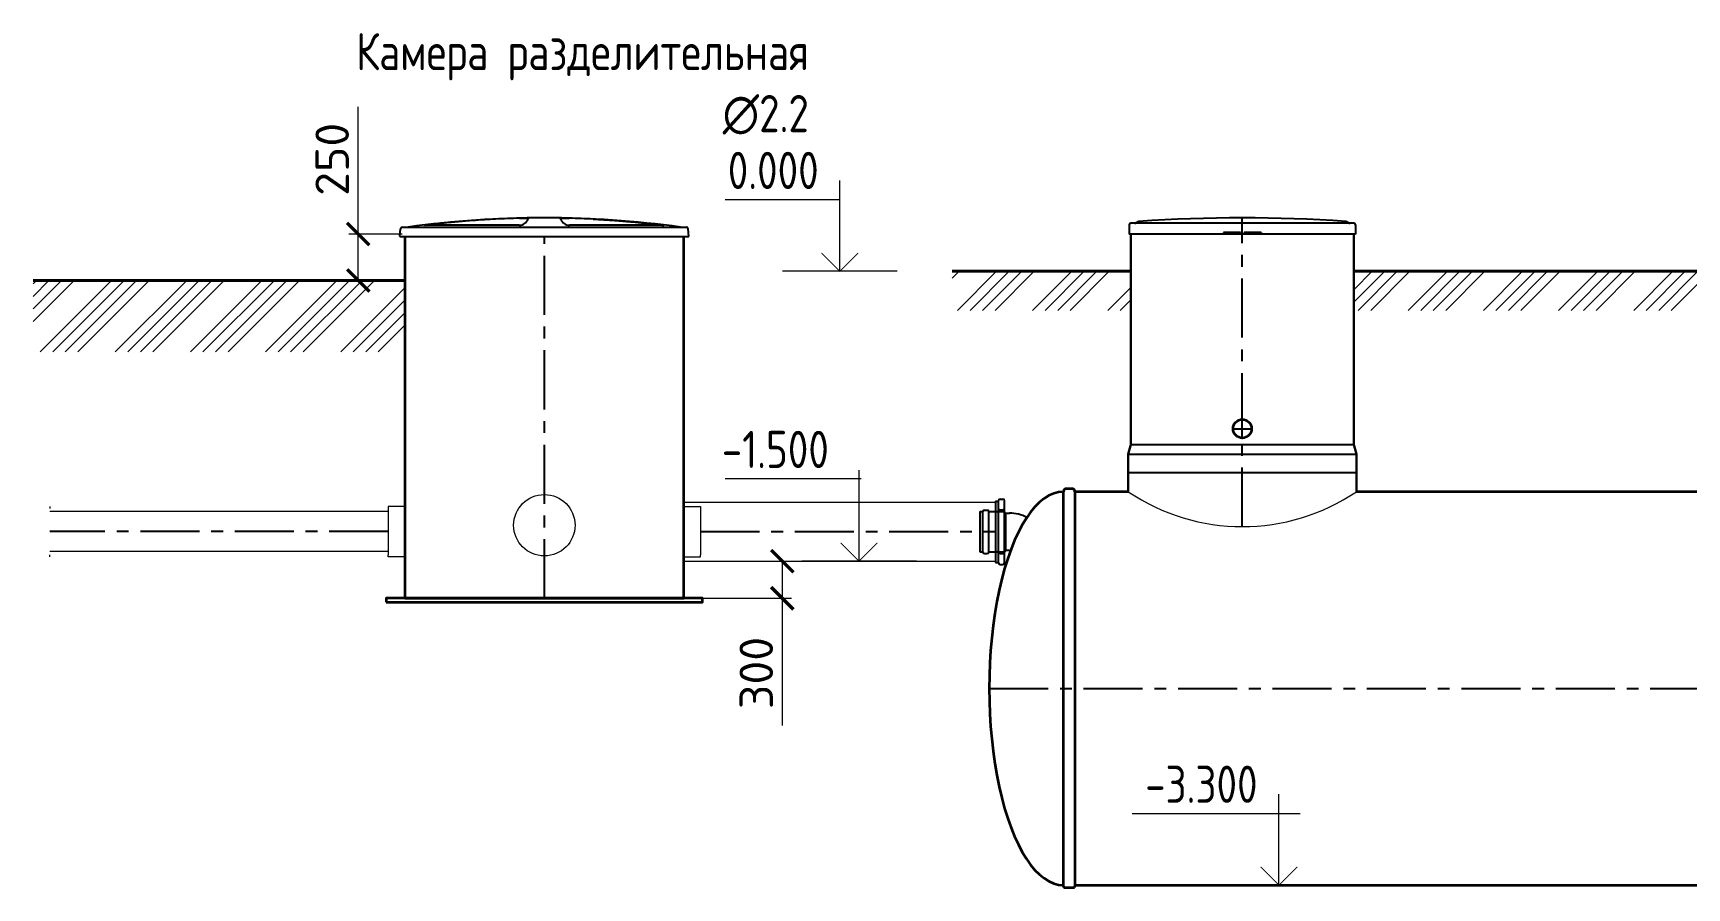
# Model space of a CAD drawing. Header units: millimetres. Extents: x 313506 to 417817, y -39276 to 9875.
# Drawn here: x 355624 to 364520, y 5002 to 9598 of the extents above; entities that cross this region are included whole.
import ezdxf

# ---------------------------------------------------------------- set-up
doc = ezdxf.new("R2010")
doc.units = ezdxf.units.MM
doc.linetypes.add('осевая', pattern=[50.8, 31.75, -6.35, 6.35, -6.35])
doc.layers.add('Mitat', color=1, linetype='Continuous')
doc.layers.add('Системный слой', color=7, linetype='Continuous')
doc.layers.add('эколайн', color=7, linetype='Continuous', lineweight=30)
doc.styles.add('ARTEM Arial', font='simplex.shx')
doc.styles.add('ARTEM GOST', font='GOST_A.TTF')
doc.dimstyles.new('ARTEM', dxfattribs={"dimtxt": 70, "dimasz": 50, "dimexe": 35, "dimexo": 15, "dimgap": 10, "dimtad": 1, "dimdec": 0, "dimtxsty": 'ARTEM Arial', "dimcen": 2.5, "dimclrd": 7, "dimclre": 7, "dimclrt": 7, "dimadec": 0, "dimazin": 0, "dimtfac": 1, "dimtdec": 0, "dimtmove": 0, "dimatfit": 3, "dimfxl": 1, "dimlwd": 15, "dimlwe": 15, "dimarcsym": 0})

# ---------------------------------------------------------------- blocks, each defined once
blk = doc.blocks.new('_ArchTick')
at = {"color": 0, "linetype": 'ByBlock', "const_width": 0.15}
blk.add_lwpolyline([(-0.5, -0.5), (0.5, 0.5)], dxfattribs=at)
blk = doc.blocks.new('*D357')
at = {"color": 5, "lineweight": 15, "transparency": 16777216}
for p, q in [((359228.7, 6759.3), (359704.3, 6759.3)), ((359654.3, 6759.3), (359654.3, 6559)), ((359139.3, 6559), (359704.3, 6559)), ((359654.3, 6559), (359654.3, 5876.2))]:
    blk.add_line(p, q, dxfattribs=at)
at = {"layer": 'Defpoints', "color": 0, "lineweight": 20, "transparency": 16777216}
for p in [(359213.7, 6759.3), (359124.3, 6559), (359654.3, 6559)]:
    blk.add_point(p, dxfattribs=at)
at = {"color": 5, "lineweight": 15, "transparency": 16777216, "xscale": 120, "yscale": 120, "zscale": 120}
for p, rotation in [((359654.3, 6759.3), 90), ((359654.3, 6559), 270)]:
    blk.add_blockref('_ArchTick', p, dxfattribs=dict(at, rotation=rotation))
at = {"color": 7, "lineweight": 20, "transparency": 16777216, "insert": (359514.3, 6157.6), "char_height": 180, "attachment_point": 5, "rotation": 90, "style": 'ARTEM Arial'}
blk.add_mtext('300', dxfattribs=at)
blk = doc.blocks.new('*D358')
at = {"color": 5, "lineweight": 15, "transparency": 16777216}
for p, q in [((357373.2, 8517.6), (357373.2, 9200.5)), ((357609.9, 8517.6), (357323.2, 8517.6)), ((357373.2, 8267.6), (357373.2, 8517.6)), ((357609.9, 8267.6), (357323.2, 8267.6))]:
    blk.add_line(p, q, dxfattribs=at)
at = {"layer": 'Defpoints', "color": 0, "lineweight": 20, "transparency": 16777216}
for p in [(357373.2, 8517.6), (357624.9, 8517.6), (357624.9, 8267.6)]:
    blk.add_point(p, dxfattribs=at)
at = {"color": 5, "lineweight": 15, "transparency": 16777216, "xscale": 120, "yscale": 120, "zscale": 120}
for p, rotation in [((357373.2, 8517.6), 90), ((357373.2, 8267.6), 270)]:
    blk.add_blockref('_ArchTick', p, dxfattribs=dict(at, rotation=rotation))
at = {"color": 7, "lineweight": 20, "transparency": 16777216, "insert": (357233.2, 8919.1), "char_height": 180, "attachment_point": 5, "rotation": 90, "style": 'ARTEM Arial'}
blk.add_mtext('250', dxfattribs=at)

msp = doc.modelspace()

# ---------------------------------------------------------------- hatches: boundary and pattern name
at = {"lineweight": 20}
h = msp.add_hatch(dxfattribs=at)
h.set_pattern_fill('ANSI34', color=256, scale=15, style=0)
h.set_pattern_definition([(45, (57406.17, -81308.74), (-202.05576, 202.05576), []), (45, (57473.52, -81308.74), (-202.05576, 202.05576), []), (45, (57540.88, -81308.74), (-202.05576, 202.05576), []), (45, (57608.23, -81308.74), (-202.05576, 202.05576), [])])
h.paths.add_polyline_path([(360567.5, 8317.2), (361528.6, 8317.2), (361528.6, 8106.7), (360567.5, 8106.7)])
h.paths.add_polyline_path([(362728.6, 8317.2), (365917, 8317.2), (365917, 8106.7), (362728.6, 8106.7)])
h.paths.add_polyline_path([(367117, 8317.2), (370305.4, 8317.2), (370305.4, 8106.7), (367117, 8106.7)])
h.paths.add_polyline_path([(371505.4, 8317.2), (374528.6, 8317.2), (374528.6, 8106.7), (371505.4, 8106.7)])
h.paths.add_polyline_path([(375328.6, 8317.2), (377619.8, 8317.2), (377619.8, 8106.7), (375328.6, 8106.7)])
h.paths.add_polyline_path([(378819.8, 8317.2), (380628.8, 8317.2), (380628.8, 8106.7), (378819.8, 8106.7)])
h.paths.add_polyline_path([(381828.8, 8317.2), (384305.4, 8317.2), (384305.4, 8106.7), (381828.8, 8106.7)])
h.paths.add_polyline_path([(385505.4, 8317.2), (387845.8, 8317.2), (387845.8, 8107.8), (385505.4, 8107.8)])
h.paths.add_polyline_path([(390688.6, 8317.2), (391730.8, 8317.2), (391730.8, 8106.7), (390688.6, 8106.7)])
h = msp.add_hatch(dxfattribs=at)
h.set_pattern_fill('ANSI34', color=253, scale=15, style=0)
h.set_pattern_definition([(45, (13259.7, 832554.8), (-202.05576, 202.05576), []), (45, (13327.07, 832554.8), (-202.05576, 202.05576), []), (45, (13394.42, 832554.8), (-202.05576, 202.05576), []), (45, (13461.77, 832554.8), (-202.05576, 202.05576), [])])
h.paths.add_polyline_path([(357624.3, 8267.6), (355624.3, 8267.6), (355624.3, 7883.5), (357624.3, 7883.5)])

# ---------------------------------------------------------------- linework, layer by layer
at = {"color": 1, "linetype": 'осевая', "lineweight": 25, "ltscale": 10}
for p, q in [((362128.6, 6944.5), (362128.6, 8604.3)), ((358374.3, 6559), (358374.3, 8504.7)), ((362128.6, 7420.8), (362128.6, 7520.8)), ((362078.6, 7470.8), (362178.6, 7470.8)), ((357535, 6917.6), (355713.7, 6917.6)), ((359213.7, 6917.6), (360801.8, 6917.6)), ((360767, 6074.7), (372267, 6074.7))]:
    msp.add_line(p, q, dxfattribs=at)
at = {"lineweight": 35}
for p, q in [((357624.3, 8504.7), (357624.3, 6559)), ((359124.3, 6559), (359124.3, 8504.7)), ((357624.3, 6559), (359124.3, 6559))]:
    msp.add_line(p, q, dxfattribs=at)
at = {"lineweight": 30}
for p, q in [((361528.6, 8517.2), (361528.6, 7392)), ((362728.6, 8517.2), (362728.6, 7392)), ((361514.6, 7328.7), (361514.6, 7132.2)), ((361515.9, 7341.2), (361527.3, 7378.4)), ((362741.3, 7341.2), (362729.9, 7378.4)), ((362742.6, 7328.7), (362742.6, 7132.2))]:
    msp.add_line(p, q, dxfattribs=at)
at = {"lineweight": 40}
for p, q in [((360567.5, 8317.2), (361528.6, 8317.2)), ((365917, 8317.2), (362728.6, 8317.2)), ((355624.3, 8267.6), (357624.3, 8267.6))]:
    msp.add_line(p, q, dxfattribs=at)
at = {"lineweight": 25}
for p, q in [((361528.3, 7385.1), (362728.9, 7385.1)), ((361514.9, 7334.5), (362742.3, 7334.5)), ((361514.6, 7235.7), (362742.6, 7235.7))]:
    msp.add_line(p, q, dxfattribs=at)
at = {"lineweight": 20}
for p, q in [((355713.7, 7053.2), (355713.7, 7042.4)), ((357624.3, 7053.2), (357535, 7053.2)), ((357535, 7053.2), (357535, 7042.4)), ((357535, 7042.4), (357535, 6792.9)), ((359124.3, 7075.9), (360801.8, 7075.9)), ((359124.3, 7053.2), (359213.7, 7053.2)), ((359213.7, 7053.2), (359213.7, 7042.4)), ((359213.7, 7042.4), (359213.7, 6792.9)), ((357535, 7025.3), (355713.7, 7025.3)), ((357535, 6809.9), (355713.7, 6809.9)), ((355713.7, 6782.1), (355713.7, 6792.9)), ((357535, 6782.1), (357535, 6792.9)), ((357624.3, 6782.1), (357535, 6782.1)), ((359124.3, 6782.1), (359213.7, 6782.1)), ((359213.7, 6782.1), (359213.7, 6792.9)), ((359124.3, 6759.3), (360801.8, 6759.3))]:
    msp.add_line(p, q, dxfattribs=at)
at = {"color": 7, "lineweight": 25}
for p, q in [((360741.2, 7033.6), (360756.5, 7033.6)), ((360801.8, 7082), (360801.8, 6751.6)), ((360801.8, 7082), (360816.8, 7082)), ((360816.8, 6750), (360816.8, 7083.6)), ((360825.5, 7092.3), (360840.8, 7092.3)), ((360825.5, 7034), (360840.8, 7034)), ((360849.5, 6750), (360849.5, 7083.6)), ((360717.5, 7024.9), (360717.5, 6809.5)), ((360717.5, 7024.9), (360732.5, 7024.9)), ((360732.5, 6807.9), (360732.5, 7024.9)), ((360765.2, 6807.9), (360765.2, 7024.9)), ((360765.2, 7024.9), (360849.1, 7024.9)), ((360801.8, 7025.3), (360801.8, 6809.9)), ((360801.8, 7025.3), (360816.8, 7025.3)), ((360816.8, 6808.3), (360816.8, 7025.3)), ((360853.5, 7017.2), (360849.1, 7024.9)), ((360849.5, 6808.3), (360849.5, 7025.3)), ((360853.5, 7017.2), (360876, 7017.2)), ((360717.5, 6809.5), (360732.5, 6809.5)), ((360741.2, 6799.2), (360756.5, 6799.2)), ((360765.2, 6809.5), (360849.5, 6809.5)), ((360801.8, 6809.9), (360816.8, 6809.9)), ((360825.5, 6799.6), (360840.8, 6799.6)), ((360854, 6817.2), (360849.5, 6809.5)), ((360854, 6817.2), (360882.2, 6817.2)), ((360801.8, 6751.6), (360816.8, 6751.6)), ((360825.5, 6741.3), (360840.8, 6741.3))]:
    msp.add_line(p, q, dxfattribs=at)
at = {"lineweight": 20}
msp.add_lwpolyline([(355624.3, 8267.6), (357624.3, 8267.6)], dxfattribs=at)
at = {"lineweight": 35}
for points in [[(361177, 7147.2, 0.414214), (361167, 7137.2), (361167, 7132.2)], [(361227, 7132.2), (361227, 7137.2, 0.414214), (361217, 7147.2), (361177, 7147.2)], [(361177, 5002.2, -0.414214), (361167, 5012.2), (361167, 5017.2)], [(361227, 5017.2), (361227, 5012.2, -0.414214), (361217, 5002.2), (361177, 5002.2)]]:
    msp.add_lwpolyline(points, format="xyb", dxfattribs=at)
for points in [[(361167, 5017.2), (361167, 7132.2)], [(361514.6, 7132.2), (361227, 7132.2)], [(361227, 7132.2), (361227, 5017.2)], [(365903, 7132.2), (362742.6, 7132.2)], [(361227, 5017.2), (371807, 5017.2)]]:
    msp.add_lwpolyline(points, dxfattribs=at)
msp.add_lwpolyline([(357524.3, 6539), (359224.3, 6539), (359224.3, 6559), (357524.3, 6559)], close=True, dxfattribs=at)
msp.add_circle((362128.6, 7470.8), 50, dxfattribs=at)
at = {"lineweight": 20}
msp.add_circle((358374.3, 6952), 165, dxfattribs=at)
at = {"color": 7, "lineweight": 25}
for centre, radius, start, end in [((361550.6, 8590.4), 14.8, 270.0009, 300.58039), ((361579.8, 8552.7), 33.1, 102.60851, 130.91713), ((362128.6, 600.8), 8003.4, 86.0163, 93.9837), ((362677.4, 8552.7), 33.1, 49.08287, 77.39149), ((362706.6, 8590.4), 14.8, 239.41961, 269.9991), ((360741.2, 7024.9), 8.7, 90, 180), ((360756.5, 7024.9), 8.7, 0, 90), ((360825.5, 7083.6), 8.7, 90, 180), ((360825.5, 7025.3), 8.7, 90, 180), ((360840.8, 7083.6), 8.7, 0, 90), ((360840.8, 7025.3), 8.7, 0, 90), ((360876, 6817.2), 200, 62.18235, 90), ((360741.2, 6807.9), 8.7, 180, 270), ((360756.5, 6807.9), 8.7, 270, 0), ((360825.5, 6808.3), 8.7, 180, 270), ((360840.8, 6808.3), 8.7, 270, 0), ((360825.5, 6750), 8.7, 180, 270), ((360840.8, 6750), 8.7, 270, 0)]:
    msp.add_arc(centre, radius, start, end, dxfattribs=at)
at = {"lineweight": 30}
for centre, start, end in [((361458.6, 7392), 348.82143, 0), ((362798.6, 7392), 180, 191.17857), ((361584.6, 7327.7), 168.82143, 180), ((362672.6, 7327.7), 0, 11.17857)]:
    msp.add_arc(centre, 70, start, end, dxfattribs=at)
at = {"lineweight": 20}
msp.add_arc((362128.6, 8042.6), 1098.1, 236.00143, 303.99857, dxfattribs=at)
at = {"lineweight": 35}
msp.add_ellipse((361167, 6074.7), major_axis=(0, 1057.5), ratio=0.378251, start_param=0, end_param=3.141593, dxfattribs=at)
at = {"layer": 'Mitat', "color": 7, "lineweight": 25}
for p, q in [((360849.5, 7024.1), (360849.5, 6809.5)), ((360854, 7017.2), (360854, 6817.2))]:
    msp.add_line(p, q, dxfattribs=at)
at = {"layer": 'Системный слой', "color": 7, "lineweight": 25}
for p, q in [((357596.9, 8504.7), (357600.5, 8545.5)), ((357610.5, 8554.7), (358374.3, 8554.7)), ((358239.3, 8564.7), (357732.4, 8564.7)), ((358288, 8602.3), (358286.3, 8597.6)), ((358374.3, 8554.7), (359138.1, 8554.7)), ((358462.3, 8597.6), (358460.6, 8602.3)), ((359016.2, 8564.7), (358509.3, 8564.7)), ((359151.7, 8504.7), (359148.1, 8545.5)), ((361519.3, 8566.7), (361519.3, 8517.2)), ((362729.1, 8575.6), (361528.2, 8575.6)), ((362738, 8566.7), (362738, 8517.2)), ((357596.9, 8504.7), (358374.3, 8504.7)), ((358374.3, 8504.7), (359151.7, 8504.7)), ((362027, 8517.2), (361519.3, 8517.2)), ((362027, 8525.1), (362027, 8517.2)), ((362031.3, 8525.1), (362027, 8525.1)), ((362031.3, 8517.2), (362027, 8517.2)), ((362031.3, 8525.1), (362031.3, 8517.2)), ((362056, 8525.1), (362031.3, 8525.1)), ((362056, 8517.2), (362031.3, 8517.2)), ((362118.7, 8525.1), (362056, 8525.1)), ((362118.7, 8517.2), (362056, 8517.2)), ((362118.7, 8525.1), (362118.7, 8517.2)), ((362138.5, 8517.2), (362118.7, 8517.2)), ((362138.5, 8525.1), (362138.5, 8517.2)), ((362201.3, 8525.1), (362138.5, 8525.1)), ((362201.3, 8517.2), (362138.5, 8517.2)), ((362226, 8525.1), (362201.3, 8525.1)), ((362226, 8517.2), (362201.3, 8517.2)), ((362230.2, 8525.1), (362226, 8525.1)), ((362226, 8525.1), (362226, 8517.2)), ((362230.2, 8517.2), (362226, 8517.2)), ((362230.2, 8525.1), (362230.2, 8517.2)), ((362738, 8517.2), (362230.2, 8517.2))]:
    msp.add_line(p, q, dxfattribs=at)
for centre, radius, start, end in [((357610.5, 8544.7), 10, 90, 175), ((358374.3, 3206.8), 5397.9, 82.19548, 97.80452), ((358239.3, 8614.7), 50, 270, 340), ((358509.3, 8614.7), 50, 200, 270), ((359138.1, 8544.7), 10, 5, 90), ((361528.2, 8566.7), 8.9, 90, 180), ((362729.1, 8566.7), 8.9, 360, 90)]:
    msp.add_arc(centre, radius, start, end, dxfattribs=at)
for start_param, end_param in [(-1.544362, -1.518731), (-1.622862, -1.59723)]:
    msp.add_ellipse((358374.3, 3865.7), major_axis=(-5042.4, 0), ratio=0.939693, start_param=start_param, end_param=end_param, dxfattribs=at)
for points, knots in [([(358111.9, 8597.6), (358092.2, 8596.6), (358057.8, 8594.7), (358018.5, 8592.2), (357984.6, 8589.8), (357956, 8587.7), (357928, 8585.4), (357910, 8583.8), (357897, 8582.6), (357884.3, 8581.5), (357872.1, 8580.3), (357860.2, 8579.2), (357848.9, 8578.1), (357838.2, 8577), (357828.1, 8576), (357818.6, 8575), (357809.7, 8574), (357801.2, 8573.1), (357793.3, 8572.2), (357785.8, 8571.4), (357779, 8570.6), (357772.8, 8569.9), (357767.3, 8569.2), (357762.3, 8568.6), (357758, 8568.1), (357754.1, 8567.6), (357750.7, 8567.2), (357747.8, 8566.8), (357745.3, 8566.5), (357743.2, 8566.2), (357741.5, 8566), (357740.1, 8565.8), (357739, 8565.7), (357738.1, 8565.6), (357737.3, 8565.4), (357736.6, 8565.4), (357736, 8565.3), (357735.6, 8565.2), (357735.1, 8565.1), (357734.7, 8565.1), (357734.3, 8565), (357733.9, 8565), (357733.6, 8564.9), (357733.4, 8564.9), (357733.2, 8564.9), (357733.1, 8564.8), (357732.9, 8564.8), (357732.8, 8564.8), (357732.7, 8564.8), (357732.5, 8564.7), (357732.4, 8564.7), (357732.3, 8564.7), (357732.3, 8564.7), (357732.3, 8564.7), (357732.4, 8564.7), (357732.4, 8564.7)], [0, 0, 0, 0, 8.49057, 14.815701, 16.914485, 23.134058, 27.122201, 29.041996, 30.919925, 32.735663, 34.531342, 36.241434, 37.886114, 39.420046, 40.908475, 42.281406, 43.583753, 44.790498, 45.9713, 47.05587, 48.069933, 48.96685, 49.818163, 50.550027, 51.20887, 51.768775, 52.302287, 52.75697, 53.158516, 53.477458, 53.766929, 53.991593, 54.179654, 54.326331, 54.466502, 54.587813, 54.697136, 54.788022, 54.872592, 54.942984, 55.075867, 55.141921, 55.203509, 55.281904, 55.320079, 55.359591, 55.413309, 55.466159, 55.517729, 55.56613, 55.63023, 55.714908, 55.808301, 55.904816, 56, 56, 56, 56]), ([(358241, 8602.3), (358243.6, 8602.4), (358246.9, 8602.5), (358251.5, 8602.6), (358254, 8602.6), (358256.9, 8602.6), (358258.9, 8602.7), (358261.2, 8602.7), (358263.1, 8602.7), (358265.3, 8602.8), (358267.7, 8602.8), (358270, 8602.8), (358272.1, 8602.8), (358273.8, 8602.8), (358275.3, 8602.8), (358276.9, 8602.8), (358278.5, 8602.8), (358279.8, 8602.8), (358281, 8602.8), (358282.2, 8602.8), (358283.6, 8602.7), (358284.7, 8602.7), (358285.5, 8602.7), (358286.1, 8602.6), (358286.7, 8602.6), (358287.2, 8602.5), (358287.9, 8602.4), (358288, 8602.4), (358288, 8602.3)], [0, 0, 0, 0, 2.951327, 3.94248, 5.436173, 5.934313, 7.422776, 7.914553, 8.891011, 9.852012, 10.796872, 12.188091, 13.093522, 13.970381, 14.812532, 15.618804, 16.773919, 17.63246, 18.235017, 19.317058, 20.408103, 21.758177, 22.619838, 23.354995, 24.082633, 25.148302, 26.460011, 29, 29, 29, 29]), ([(358460.6, 8602.3), (358460.6, 8602.3), (358460.6, 8602.4), (358460.8, 8602.4), (358461.1, 8602.5), (358461.5, 8602.5), (358462, 8602.6), (358462.7, 8602.6), (358463.5, 8602.7), (358464.4, 8602.7), (358465.5, 8602.7), (358466.6, 8602.8), (358467.9, 8602.8), (358469.2, 8602.8), (358470.7, 8602.8), (358472.1, 8602.8), (358473.9, 8602.8), (358475.9, 8602.8), (358478, 8602.8), (358479.8, 8602.8), (358481.7, 8602.8), (358484, 8602.8), (358486.3, 8602.7), (358488.9, 8602.7), (358491.3, 8602.7), (358493.6, 8602.6), (358495.9, 8602.6), (358498.5, 8602.5), (358501.7, 8602.5), (358504.7, 8602.4), (358506.6, 8602.3), (358507.6, 8602.3)], [0, 0, 0, 0, 1.100099, 2.17388, 3.256637, 4.350323, 5.448343, 6.548208, 7.644669, 8.7333, 9.810771, 10.871186, 11.91379, 12.939454, 13.95149, 14.933692, 15.884651, 17.234543, 18.509152, 19.456508, 20.121398, 21.315375, 22.923384, 23.465806, 24.959821, 26.174068, 26.57394, 28.125279, 29.527836, 30.787061, 32, 32, 32, 32]), ([(358636.7, 8597.6), (358656.2, 8596.6), (358695, 8594.5), (358748.1, 8591), (358795.5, 8587.4), (358832.1, 8584.4), (358858.4, 8582), (358875.1, 8580.5), (358887.1, 8579.3), (358898.4, 8578.2), (358909.2, 8577.1), (358919.4, 8576.1), (358929, 8575.1), (358938, 8574.1), (358946.6, 8573.2), (358954.6, 8572.3), (358962.2, 8571.4), (358969.1, 8570.6), (358975.4, 8569.9), (358981, 8569.2), (358986.1, 8568.6), (358990.4, 8568.1), (358994.3, 8567.6), (358997.8, 8567.2), (359000.8, 8566.8), (359003.3, 8566.5), (359005.4, 8566.2), (359007.1, 8566), (359008.6, 8565.8), (359009.6, 8565.7), (359010.6, 8565.6), (359011.3, 8565.4), (359012, 8565.4), (359012.6, 8565.3), (359013.1, 8565.2), (359013.5, 8565.1), (359013.9, 8565.1), (359014.3, 8565), (359014.7, 8565), (359015, 8564.9), (359015.2, 8564.9), (359015.4, 8564.9), (359015.5, 8564.8), (359015.7, 8564.8), (359015.8, 8564.8), (359016, 8564.8), (359016.1, 8564.7), (359016.2, 8564.7), (359016.3, 8564.7), (359016.3, 8564.7), (359016.3, 8564.7), (359016.2, 8564.7), (359016.2, 8564.7)], [0, 0, 0, 0, 7.927186, 15.823074, 21.678008, 27.267341, 30.775328, 32.482931, 34.111201, 35.678603, 37.142707, 38.564199, 39.877203, 41.123772, 42.280109, 43.411764, 44.451646, 45.424242, 46.284915, 47.101989, 47.804451, 48.436736, 48.973773, 49.485262, 49.920609, 50.304671, 50.609047, 50.885036, 51.09868, 51.27717, 51.415989, 51.548651, 51.663464, 51.766933, 51.85295, 51.93299, 51.999611, 52.125375, 52.187889, 52.246178, 52.320374, 52.356504, 52.393899, 52.444739, 52.494758, 52.543565, 52.589373, 52.650039, 52.730181, 52.818571, 52.909915, 53, 53, 53, 53])]:
    msp.add_open_spline(points, degree=3, knots=knots, dxfattribs=at)
at = {"layer": 'эколайн', "lineweight": 13, "ltscale": 200}
for p, q in [((359964, 8701), (359964, 8805.7)), ((359964, 8701), (359347.2, 8701)), ((359964, 8317.2), (359964, 8701)), ((360272.5, 8317.2), (359655.6, 8317.2)), ((360066.9, 7143.1), (360066.9, 7247.8)), ((359964, 7201), (359347.2, 7201)), ((360078.4, 7201), (359964, 7201)), ((360066.9, 6759.3), (360066.9, 7143.1)), ((360375.3, 6759.3), (359758.4, 6759.3)), ((362325.4, 5401), (362325.4, 5505.7)), ((362325.4, 5401), (361536.3, 5401)), ((362439.8, 5401), (362325.4, 5401)), ((362325.4, 5017.2), (362325.4, 5401))]:
    msp.add_line(p, q, dxfattribs=at)
at = {"layer": 'эколайн', "linetype": 'Continuous', "lineweight": 35, "ltscale": 200, "const_width": 5}
for points in [[(359865.8, 8415.4), (359964, 8317.2), (360062.3, 8415.4)], [(359968.6, 6857.6), (360066.9, 6759.3), (360165.1, 6857.6)], [(362227.2, 5115.4), (362325.4, 5017.2), (362423.7, 5115.4)]]:
    msp.add_lwpolyline(points, dxfattribs=at)

# ---------------------------------------------------------------- texts
at = {"lineweight": 20, "char_height": 200, "style": 'ARTEM GOST'}
for s, insert, width, attachment_point in [('Камера разделительная\\P∅2.2', (359797.2, 9598.4), 3048.508, 3), ('\\pi771.98;0.000', (358588.9, 8959.5), 2065.898, 1), ('\\pi739.81;-1.500', (358588.9, 7459.5), 2065.898, 1), ('\\pi725.52;-3.300', (360880.3, 5659.5), 2065.898, 1)]:
    msp.add_mtext(s, dxfattribs=dict(at, insert=insert, width=width, attachment_point=attachment_point))

# ---------------------------------------------------------------- dimensions: what is measured, and where the dimension line sits
at = {"lineweight": 20}
dim = msp.add_linear_dim(base=(357373.2, 8517.6), p1=(357624.9, 8267.6), p2=(357624.9, 8517.6), angle=90, dimstyle='ARTEM', override={"dimtxt": 180, "dimasz": 120, "dimexe": 50, "dimgap": 50, "dimblk1": 'ArchTick', "dimblk2": 'ArchTick', "dimsah": 1, "dimclrd": 5, "dimclre": 5}, dxfattribs=at)
dim.commit()
dim.dimension.update_dxf_attribs({"geometry": '*D358', "text_midpoint": (357233.2, 8919.1)})
dim = msp.add_linear_dim(base=(359654.3, 6559), p1=(359213.7, 6759.3), p2=(359124.3, 6559), angle=90, text='300', dimstyle='ARTEM', override={"dimtxt": 180, "dimasz": 120, "dimexe": 50, "dimgap": 50, "dimblk1": 'ArchTick', "dimblk2": 'ArchTick', "dimsah": 1, "dimclrd": 5, "dimclre": 5}, dxfattribs=at)
dim.commit()
dim.dimension.update_dxf_attribs({"geometry": '*D357', "text_midpoint": (359514.3, 6157.6)})

doc.saveas('drawing.dxf')
